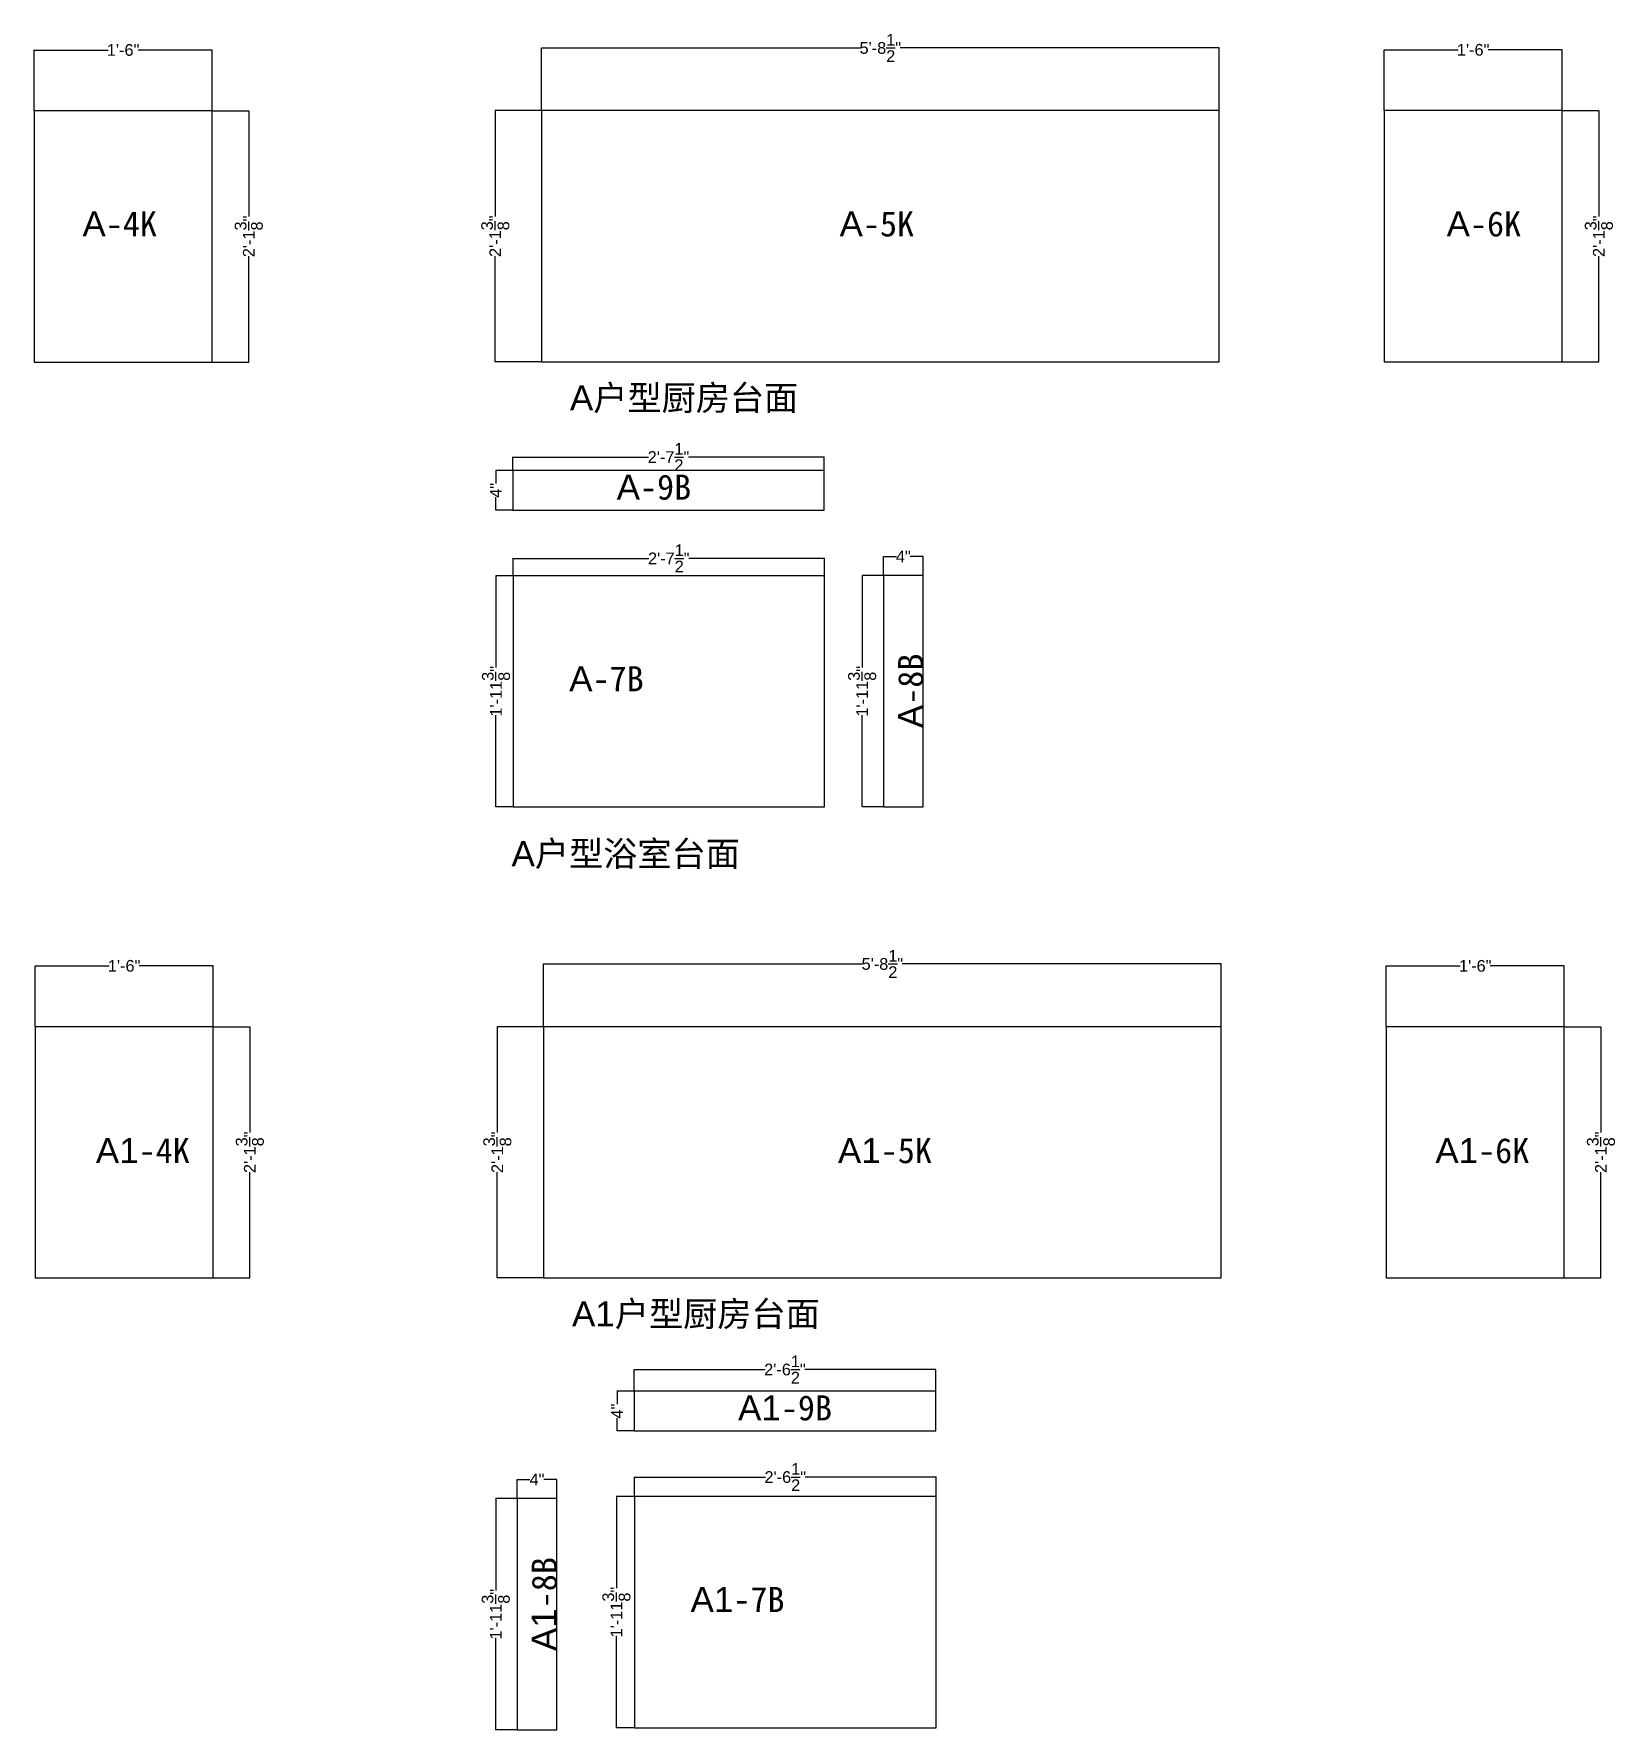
# Model space of a CAD drawing. Header units: inches. Extents: x -997106 to 39633, y -30199 to 1961.
# Drawn here: x 7074 to 11135, y -2397 to 1959 of the extents above; entities that cross this region are included whole.
import ezdxf

# ---------------------------------------------------------------- set-up
doc = ezdxf.new("R2010")
doc.units = ezdxf.units.IN
doc.header["$MEASUREMENT"] = 0
doc.layers.get('Defpoints').update_dxf_attribs({"color": 3})
doc.layers.add('编号', color=10, linetype='Continuous', plot=False)
doc.styles.get("Standard").update_dxf_attribs({"font": 'arial.ttf'})
doc.dimstyles.get("Standard").update_dxf_attribs({"dimtxt": 30, "dimasz": 1, "dimexe": 0.18, "dimexo": 0.0625, "dimgap": 0.09, "dimtad": 0, "dimtoh": 1, "dimdec": 4, "dimlfac": 0.03937, "dimzin": 0, "dimdsep": 46, "dimlunit": 4, "dimtxsty": 'Standard', "dimblk": 'ARCHTICK', "dimcen": 1, "dimadec": 0, "dimazin": 0, "dimtfac": 1, "dimtdec": 4, "dimtix": 1, "dimtofl": 0, "dimtmove": 2, "dimatfit": 3, "dimldrblk": 'ARCHTICK', "dimfxl": 1, "dimtolj": 1, "dimtzin": 0, "dimarcsym": 0})

# ---------------------------------------------------------------- blocks, each defined once
blk = doc.blocks.new('_ArchTick')
at = {"color": 0, "linetype": 'ByBlock', "const_width": 0.15}
blk.add_lwpolyline([(-0.5, -0.5), (0.5, 0.5)], dxfattribs=at)
blk = doc.blocks.new('*D8')
at = {"layer": 'Defpoints', "color": 0, "lineweight": -2, "transparency": 16777216}
for p, q in [((7074.8, 1761), (7074.8, 1917.3)), ((7074.8, 1917.1), (7264.7, 1917.1)), ((7531.8, 1917.1), (7341.8, 1917.1)), ((7531.8, 1761), (7531.8, 1917.3))]:
    blk.add_line(p, q, dxfattribs=at)
at = {"layer": 'Defpoints', "color": 0, "transparency": 16777216}
for p in [(7531.8, 1917.1), (7074.8, 1761), (7531.8, 1761)]:
    blk.add_point(p, dxfattribs=at)
at = {"layer": 'Defpoints', "color": 0, "lineweight": -2, "transparency": 16777216, "rotation": 180}
blk.add_blockref('_ArchTick', (7074.8, 1917.1), dxfattribs=at)
at = {"layer": 'Defpoints', "color": 0, "lineweight": -2, "transparency": 16777216}
blk.add_blockref('_ArchTick', (7531.8, 1917.1), dxfattribs=at)
at = {"layer": 'Defpoints', "color": 0, "transparency": 16777216, "insert": (7303.3, 1917.1), "char_height": 30, "attachment_point": 5}
blk.add_mtext('\\A1;1\'-6"', dxfattribs=at)
blk = doc.blocks.new('*D9')
at = {"layer": 'Defpoints', "color": 0, "lineweight": -2, "transparency": 16777216}
for p, q in [((7531.8, 1761), (7626.2, 1761)), ((7626, 1761), (7626, 1489.6)), ((7626, 1116), (7626, 1387.4)), ((7531.8, 1116), (7626.2, 1116))]:
    blk.add_line(p, q, dxfattribs=at)
at = {"layer": 'Defpoints', "color": 0, "transparency": 16777216}
for p in [(7531.8, 1761), (7531.8, 1116), (7626, 1116)]:
    blk.add_point(p, dxfattribs=at)
at = {"layer": 'Defpoints', "color": 0, "lineweight": -2, "transparency": 16777216}
for p, rotation in [((7626, 1761), 90), ((7626, 1116), 270)]:
    blk.add_blockref('_ArchTick', p, dxfattribs=dict(at, rotation=rotation))
at = {"layer": 'Defpoints', "color": 0, "transparency": 16777216, "insert": (7626, 1438.5), "char_height": 30, "attachment_point": 5, "rotation": 90}
blk.add_mtext('\\A1;2\'-1{\\H1x;\\S3/8;}"', dxfattribs=at)
blk = doc.blocks.new('*D10')
at = {"layer": 'Defpoints', "color": 0, "lineweight": -2, "transparency": 16777216}
for p, q in [((8378.1, 1761.5), (8378.1, 1922.7)), ((8378.1, 1922.5), (9197.2, 1922.5)), ((10118.1, 1922.5), (9299, 1922.5)), ((10118.1, 1761.5), (10118.1, 1922.7))]:
    blk.add_line(p, q, dxfattribs=at)
at = {"layer": 'Defpoints', "color": 0, "transparency": 16777216}
for p in [(10118.1, 1922.5), (8378.1, 1761.5), (10118.1, 1761.5)]:
    blk.add_point(p, dxfattribs=at)
at = {"layer": 'Defpoints', "color": 0, "lineweight": -2, "transparency": 16777216, "rotation": 180}
blk.add_blockref('_ArchTick', (8378.1, 1922.5), dxfattribs=at)
at = {"layer": 'Defpoints', "color": 0, "lineweight": -2, "transparency": 16777216}
blk.add_blockref('_ArchTick', (10118.1, 1922.5), dxfattribs=at)
at = {"layer": 'Defpoints', "color": 0, "transparency": 16777216, "insert": (9248.1, 1922.5), "char_height": 30, "attachment_point": 5}
blk.add_mtext('\\A1;5\'-8{\\H1x;\\S1/2;}"', dxfattribs=at)
blk = doc.blocks.new('*D11')
at = {"layer": 'Defpoints', "color": 0, "lineweight": -2, "transparency": 16777216}
for p, q in [((8378, 1761.5), (8258.9, 1761.5)), ((8259.1, 1761.5), (8259.1, 1490.1)), ((8259.1, 1116.5), (8259.1, 1387.9)), ((8378, 1116.5), (8258.9, 1116.5))]:
    blk.add_line(p, q, dxfattribs=at)
at = {"layer": 'Defpoints', "color": 0, "transparency": 16777216}
for p in [(8378.1, 1761.5), (8259.1, 1116.5), (8378.1, 1116.5)]:
    blk.add_point(p, dxfattribs=at)
at = {"layer": 'Defpoints', "color": 0, "lineweight": -2, "transparency": 16777216}
for p, rotation in [((8259.1, 1761.5), 90), ((8259.1, 1116.5), 270)]:
    blk.add_blockref('_ArchTick', p, dxfattribs=dict(at, rotation=rotation))
at = {"layer": 'Defpoints', "color": 0, "transparency": 16777216, "insert": (8259.1, 1439), "char_height": 30, "attachment_point": 5, "rotation": 90}
blk.add_mtext('\\A1;2\'-1{\\H1x;\\S3/8;}"', dxfattribs=at)
blk = doc.blocks.new('*D12')
at = {"color": 0, "lineweight": -2, "transparency": 16777216}
for p, q in [((10542.2, 1761.5), (10542.2, 1917.8)), ((10542.2, 1917.6), (10732.2, 1917.6)), ((10999.2, 1917.6), (10809.3, 1917.6)), ((10999.2, 1761.5), (10999.2, 1917.8))]:
    blk.add_line(p, q, dxfattribs=at)
at = {"layer": 'Defpoints', "color": 0, "transparency": 16777216}
for p in [(10999.2, 1917.6), (10542.2, 1761.5), (10999.2, 1761.5)]:
    blk.add_point(p, dxfattribs=at)
at = {"color": 0, "lineweight": -2, "transparency": 16777216, "rotation": 180}
blk.add_blockref('_ArchTick', (10542.2, 1917.6), dxfattribs=at)
at = {"color": 0, "lineweight": -2, "transparency": 16777216}
blk.add_blockref('_ArchTick', (10999.2, 1917.6), dxfattribs=at)
at = {"color": 0, "transparency": 16777216, "insert": (10770.7, 1917.6), "char_height": 30, "attachment_point": 5}
blk.add_mtext('\\A1;1\'-6"', dxfattribs=at)
blk = doc.blocks.new('*D13')
at = {"color": 0, "lineweight": -2, "transparency": 16777216}
for p, q in [((10999.3, 1761.5), (11093.6, 1761.5)), ((11093.5, 1761.5), (11093.5, 1490.1)), ((11093.5, 1116.5), (11093.5, 1387.9)), ((10999.3, 1116.5), (11093.6, 1116.5))]:
    blk.add_line(p, q, dxfattribs=at)
at = {"layer": 'Defpoints', "color": 0, "transparency": 16777216}
for p in [(10999.2, 1761.5), (10999.2, 1116.5), (11093.5, 1116.5)]:
    blk.add_point(p, dxfattribs=at)
at = {"color": 0, "lineweight": -2, "transparency": 16777216}
for p, rotation in [((11093.5, 1761.5), 90), ((11093.5, 1116.5), 270)]:
    blk.add_blockref('_ArchTick', p, dxfattribs=dict(at, rotation=rotation))
at = {"color": 0, "transparency": 16777216, "insert": (11093.5, 1439), "char_height": 30, "attachment_point": 5, "rotation": 90}
blk.add_mtext('\\A1;2\'-1{\\H1x;\\S3/8;}"', dxfattribs=at)
blk = doc.blocks.new('*D52')
at = {"color": 0, "lineweight": -2, "transparency": 16777216}
for p, q in [((7077.4, -590.8), (7077.4, -434.6)), ((7077.4, -434.8), (7267.3, -434.8)), ((7534.4, -434.8), (7344.4, -434.8)), ((7534.4, -590.8), (7534.4, -434.6))]:
    blk.add_line(p, q, dxfattribs=at)
at = {"layer": 'Defpoints', "color": 0, "transparency": 16777216}
for p in [(7534.4, -434.8), (7077.4, -590.9), (7534.4, -590.9)]:
    blk.add_point(p, dxfattribs=at)
at = {"color": 0, "lineweight": -2, "transparency": 16777216, "rotation": 180}
blk.add_blockref('_ArchTick', (7077.4, -434.8), dxfattribs=at)
at = {"color": 0, "lineweight": -2, "transparency": 16777216}
blk.add_blockref('_ArchTick', (7534.4, -434.8), dxfattribs=at)
at = {"color": 0, "transparency": 16777216, "insert": (7305.9, -434.8), "char_height": 30, "attachment_point": 5}
blk.add_mtext('\\A1;1\'-6"', dxfattribs=at)
blk = doc.blocks.new('*D53')
at = {"color": 0, "lineweight": -2, "transparency": 16777216}
for p, q in [((7534.4, -590.9), (7628.8, -590.9)), ((7628.6, -590.9), (7628.6, -862.3)), ((7628.6, -1235.9), (7628.6, -964.5)), ((7534.4, -1235.9), (7628.8, -1235.9))]:
    blk.add_line(p, q, dxfattribs=at)
at = {"layer": 'Defpoints', "color": 0, "transparency": 16777216}
for p in [(7534.4, -590.9), (7534.4, -1235.9), (7628.6, -1235.9)]:
    blk.add_point(p, dxfattribs=at)
at = {"color": 0, "lineweight": -2, "transparency": 16777216}
for p, rotation in [((7628.6, -590.9), 90), ((7628.6, -1235.9), 270)]:
    blk.add_blockref('_ArchTick', p, dxfattribs=dict(at, rotation=rotation))
at = {"color": 0, "transparency": 16777216, "insert": (7628.6, -913.4), "char_height": 30, "attachment_point": 5, "rotation": 90}
blk.add_mtext('\\A1;2\'-1{\\H1x;\\S3/8;}"', dxfattribs=at)
blk = doc.blocks.new('*D54')
at = {"color": 0, "lineweight": -2, "transparency": 16777216}
for p, q in [((8383.4, -590.8), (8383.4, -429.6)), ((8383.4, -429.8), (9202.5, -429.8)), ((10123.4, -429.8), (9304.3, -429.8)), ((10123.4, -590.8), (10123.4, -429.6))]:
    blk.add_line(p, q, dxfattribs=at)
at = {"layer": 'Defpoints', "color": 0, "transparency": 16777216}
for p in [(10123.4, -429.8), (8383.4, -590.9), (10123.4, -590.9)]:
    blk.add_point(p, dxfattribs=at)
at = {"color": 0, "lineweight": -2, "transparency": 16777216, "rotation": 180}
blk.add_blockref('_ArchTick', (8383.4, -429.8), dxfattribs=at)
at = {"color": 0, "lineweight": -2, "transparency": 16777216}
blk.add_blockref('_ArchTick', (10123.4, -429.8), dxfattribs=at)
at = {"color": 0, "transparency": 16777216, "insert": (9253.4, -429.8), "char_height": 30, "attachment_point": 5}
blk.add_mtext('\\A1;5\'-8{\\H1x;\\S1/2;}"', dxfattribs=at)
blk = doc.blocks.new('*D55')
at = {"color": 0, "lineweight": -2, "transparency": 16777216}
for p, q in [((8383.4, -590.9), (8264.3, -590.9)), ((8264.4, -590.9), (8264.4, -862.3)), ((8264.4, -1235.9), (8264.4, -964.5)), ((8383.4, -1235.9), (8264.3, -1235.9))]:
    blk.add_line(p, q, dxfattribs=at)
at = {"layer": 'Defpoints', "color": 0, "transparency": 16777216}
for p in [(8383.4, -590.9), (8264.4, -1235.9), (8383.4, -1235.9)]:
    blk.add_point(p, dxfattribs=at)
at = {"color": 0, "lineweight": -2, "transparency": 16777216}
for p, rotation in [((8264.4, -590.9), 90), ((8264.4, -1235.9), 270)]:
    blk.add_blockref('_ArchTick', p, dxfattribs=dict(at, rotation=rotation))
at = {"color": 0, "transparency": 16777216, "insert": (8264.4, -913.4), "char_height": 30, "attachment_point": 5, "rotation": 90}
blk.add_mtext('\\A1;2\'-1{\\H1x;\\S3/8;}"', dxfattribs=at)
blk = doc.blocks.new('*D56')
at = {"color": 0, "lineweight": -2, "transparency": 16777216}
for p, q in [((10547.6, -590.8), (10547.6, -434.6)), ((10547.6, -434.8), (10737.5, -434.8)), ((11004.6, -434.8), (10814.6, -434.8)), ((11004.6, -590.8), (11004.6, -434.6))]:
    blk.add_line(p, q, dxfattribs=at)
at = {"layer": 'Defpoints', "color": 0, "transparency": 16777216}
for p in [(11004.6, -434.8), (10547.6, -590.9), (11004.6, -590.9)]:
    blk.add_point(p, dxfattribs=at)
at = {"color": 0, "lineweight": -2, "transparency": 16777216, "rotation": 180}
blk.add_blockref('_ArchTick', (10547.6, -434.8), dxfattribs=at)
at = {"color": 0, "lineweight": -2, "transparency": 16777216}
blk.add_blockref('_ArchTick', (11004.6, -434.8), dxfattribs=at)
at = {"color": 0, "transparency": 16777216, "insert": (10776.1, -434.8), "char_height": 30, "attachment_point": 5}
blk.add_mtext('\\A1;1\'-6"', dxfattribs=at)
blk = doc.blocks.new('*D57')
at = {"color": 0, "lineweight": -2, "transparency": 16777216}
for p, q in [((11004.6, -590.9), (11099, -590.9)), ((11098.8, -590.9), (11098.8, -862.3)), ((11098.8, -1235.9), (11098.8, -964.5)), ((11004.6, -1235.9), (11099, -1235.9))]:
    blk.add_line(p, q, dxfattribs=at)
at = {"layer": 'Defpoints', "color": 0, "transparency": 16777216}
for p in [(11004.6, -590.9), (11004.6, -1235.9), (11098.8, -1235.9)]:
    blk.add_point(p, dxfattribs=at)
at = {"color": 0, "lineweight": -2, "transparency": 16777216}
for p, rotation in [((11098.8, -590.9), 90), ((11098.8, -1235.9), 270)]:
    blk.add_blockref('_ArchTick', p, dxfattribs=dict(at, rotation=rotation))
at = {"color": 0, "transparency": 16777216, "insert": (11098.8, -913.4), "char_height": 30, "attachment_point": 5, "rotation": 90}
blk.add_mtext('\\A1;2\'-1{\\H1x;\\S3/8;}"', dxfattribs=at)
blk = doc.blocks.new('*D873')
at = {"color": 0, "lineweight": -2, "transparency": 16777216}
for p, q in [((8315.2, -1802.6), (8260.1, -1802.6)), ((8260.3, -1802.6), (8260.3, -2038.5)), ((8260.3, -2396.6), (8260.3, -2160.7)), ((8315.2, -2396.6), (8260.1, -2396.6))]:
    blk.add_line(p, q, dxfattribs=at)
at = {"layer": 'Defpoints', "color": 0, "transparency": 16777216}
for p in [(8315.3, -1802.6), (8260.3, -2396.6), (8315.3, -2396.6)]:
    blk.add_point(p, dxfattribs=at)
at = {"color": 0, "lineweight": -2, "transparency": 16777216}
for p, rotation in [((8260.3, -1802.6), 90), ((8260.3, -2396.6), 270)]:
    blk.add_blockref('_ArchTick', p, dxfattribs=dict(at, rotation=rotation))
at = {"color": 0, "transparency": 16777216, "insert": (8260.3, -2099.6), "char_height": 30, "attachment_point": 5, "rotation": 90}
blk.add_mtext('\\A1;1\'-11{\\H1x;\\S3/8;}"', dxfattribs=at)
blk = doc.blocks.new('*D874')
at = {"color": 0, "lineweight": -2, "transparency": 16777216}
for p, q in [((8315.3, -1802.6), (8315.3, -1753.4)), ((8315.3, -1753.5), (8348.3, -1753.5)), ((8417.3, -1753.5), (8384.2, -1753.5)), ((8417.3, -1802.6), (8417.3, -1753.4))]:
    blk.add_line(p, q, dxfattribs=at)
at = {"layer": 'Defpoints', "color": 0, "transparency": 16777216}
for p in [(8417.3, -1753.5), (8315.3, -1802.6), (8417.3, -1802.6)]:
    blk.add_point(p, dxfattribs=at)
at = {"color": 0, "lineweight": -2, "transparency": 16777216, "rotation": 180}
blk.add_blockref('_ArchTick', (8315.3, -1753.5), dxfattribs=at)
at = {"color": 0, "lineweight": -2, "transparency": 16777216}
blk.add_blockref('_ArchTick', (8417.3, -1753.5), dxfattribs=at)
at = {"color": 0, "transparency": 16777216, "insert": (8366.3, -1753.5), "char_height": 30, "attachment_point": 5}
blk.add_mtext('\\A1;4"', dxfattribs=at)
blk = doc.blocks.new('*D872')
at = {"color": 0, "lineweight": -2, "transparency": 16777216}
for p, q in [((8615.6, -1527.1), (8571.6, -1527.1)), ((8571.8, -1527.1), (8571.8, -1560.2)), ((8571.8, -1629.1), (8571.8, -1596)), ((8615.6, -1629.1), (8571.6, -1629.1))]:
    blk.add_line(p, q, dxfattribs=at)
at = {"layer": 'Defpoints', "color": 0, "transparency": 16777216}
for p in [(8615.7, -1527.1), (8571.8, -1629.1), (8615.7, -1629.1)]:
    blk.add_point(p, dxfattribs=at)
at = {"color": 0, "lineweight": -2, "transparency": 16777216}
for p, rotation in [((8571.8, -1527.1), 90), ((8571.8, -1629.1), 270)]:
    blk.add_blockref('_ArchTick', p, dxfattribs=dict(at, rotation=rotation))
at = {"color": 0, "transparency": 16777216, "insert": (8571.8, -1578.1), "char_height": 30, "attachment_point": 5, "rotation": 90}
blk.add_mtext('\\A1;4"', dxfattribs=at)
blk = doc.blocks.new('*D875')
at = {"color": 0, "lineweight": -2, "transparency": 16777216}
for p, q in [((8615.7, -1525.4), (8615.7, -1471)), ((8615.7, -1471.2), (8952, -1471.2)), ((9390.7, -1471.2), (9054.3, -1471.2)), ((9390.7, -1527), (9390.7, -1471))]:
    blk.add_line(p, q, dxfattribs=at)
at = {"layer": 'Defpoints', "color": 0, "transparency": 16777216}
for p in [(9390.7, -1471.2), (8615.7, -1525.4), (9390.7, -1527.1)]:
    blk.add_point(p, dxfattribs=at)
at = {"color": 0, "lineweight": -2, "transparency": 16777216, "rotation": 180}
blk.add_blockref('_ArchTick', (8615.7, -1471.2), dxfattribs=at)
at = {"color": 0, "lineweight": -2, "transparency": 16777216}
blk.add_blockref('_ArchTick', (9390.7, -1471.2), dxfattribs=at)
at = {"color": 0, "transparency": 16777216, "insert": (9003.2, -1471.2), "char_height": 30, "attachment_point": 5}
blk.add_mtext('\\A1;2\'-6{\\H1x;\\S1/2;}"', dxfattribs=at)
blk = doc.blocks.new('*D876')
at = {"color": 0, "lineweight": -2, "transparency": 16777216}
for p, q in [((8616.4, -1797.2), (8616.4, -1747.2)), ((8616.4, -1747.4), (8952.8, -1747.4)), ((9391.4, -1747.4), (9055.1, -1747.4)), ((9391.4, -1797.2), (9391.4, -1747.2))]:
    blk.add_line(p, q, dxfattribs=at)
at = {"layer": 'Defpoints', "color": 0, "transparency": 16777216}
for p in [(9391.4, -1747.4), (8616.4, -1797.2), (9391.4, -1797.2)]:
    blk.add_point(p, dxfattribs=at)
at = {"color": 0, "lineweight": -2, "transparency": 16777216, "rotation": 180}
blk.add_blockref('_ArchTick', (8616.4, -1747.4), dxfattribs=at)
at = {"color": 0, "lineweight": -2, "transparency": 16777216}
blk.add_blockref('_ArchTick', (9391.4, -1747.4), dxfattribs=at)
at = {"color": 0, "transparency": 16777216, "insert": (9003.9, -1747.4), "char_height": 30, "attachment_point": 5}
blk.add_mtext('\\A1;2\'-6{\\H1x;\\S1/2;}"', dxfattribs=at)
blk = doc.blocks.new('*D877')
at = {"color": 0, "lineweight": -2, "transparency": 16777216}
for p, q in [((8616.4, -1797.2), (8570, -1797.2)), ((8570.2, -1797.2), (8570.2, -2033.1)), ((8570.2, -2391.2), (8570.2, -2155.3)), ((8616.4, -2391.2), (8570, -2391.2))]:
    blk.add_line(p, q, dxfattribs=at)
at = {"layer": 'Defpoints', "color": 0, "transparency": 16777216}
for p in [(8616.4, -1797.2), (8570.2, -2391.2), (8616.4, -2391.2)]:
    blk.add_point(p, dxfattribs=at)
at = {"color": 0, "lineweight": -2, "transparency": 16777216}
for p, rotation in [((8570.2, -1797.2), 90), ((8570.2, -2391.2), 270)]:
    blk.add_blockref('_ArchTick', p, dxfattribs=dict(at, rotation=rotation))
at = {"color": 0, "transparency": 16777216, "insert": (8570.2, -2094.2), "char_height": 30, "attachment_point": 5, "rotation": 90}
blk.add_mtext('\\A1;1\'-11{\\H1x;\\S3/8;}"', dxfattribs=at)
blk = doc.blocks.new('*D1118')
at = {"color": 0, "lineweight": -2, "transparency": 16777216}
for p, q in [((9256.1, 567.5), (9201.1, 567.5)), ((9201.3, 567.5), (9201.3, 331.6)), ((9201.3, -26.5), (9201.3, 209.4)), ((9256.1, -26.5), (9201.1, -26.5))]:
    blk.add_line(p, q, dxfattribs=at)
at = {"layer": 'Defpoints', "color": 0, "transparency": 16777216}
for p in [(9256.2, 567.5), (9201.3, -26.5), (9256.2, -26.5)]:
    blk.add_point(p, dxfattribs=at)
at = {"color": 0, "lineweight": -2, "transparency": 16777216}
for p, rotation in [((9201.3, 567.5), 90), ((9201.3, -26.5), 270)]:
    blk.add_blockref('_ArchTick', p, dxfattribs=dict(at, rotation=rotation))
at = {"color": 0, "transparency": 16777216, "insert": (9201.3, 270.5), "char_height": 30, "attachment_point": 5, "rotation": 90}
blk.add_mtext('\\A1;1\'-11{\\H1x;\\S3/8;}"', dxfattribs=at)
blk = doc.blocks.new('*D1119')
at = {"color": 0, "lineweight": -2, "transparency": 16777216}
for p, q in [((9256.2, 567.6), (9256.2, 616.8)), ((9256.2, 616.6), (9289.3, 616.6)), ((9358.2, 616.6), (9325.1, 616.6)), ((9358.2, 567.6), (9358.2, 616.8))]:
    blk.add_line(p, q, dxfattribs=at)
at = {"layer": 'Defpoints', "color": 0, "transparency": 16777216}
for p in [(9358.2, 616.6), (9256.2, 567.5), (9358.2, 567.5)]:
    blk.add_point(p, dxfattribs=at)
at = {"color": 0, "lineweight": -2, "transparency": 16777216, "rotation": 180}
blk.add_blockref('_ArchTick', (9256.2, 616.6), dxfattribs=at)
at = {"color": 0, "lineweight": -2, "transparency": 16777216}
blk.add_blockref('_ArchTick', (9358.2, 616.6), dxfattribs=at)
at = {"color": 0, "transparency": 16777216, "insert": (9307.2, 616.6), "char_height": 30, "attachment_point": 5}
blk.add_mtext('\\A1;4"', dxfattribs=at)
blk = doc.blocks.new('*D1120')
at = {"color": 0, "lineweight": -2, "transparency": 16777216}
for p, q in [((8304.7, 567.3), (8304.7, 612)), ((8304.7, 611.8), (8653.5, 611.8)), ((9104.7, 611.8), (8755.9, 611.8)), ((9104.7, 567.3), (9104.7, 612))]:
    blk.add_line(p, q, dxfattribs=at)
at = {"layer": 'Defpoints', "color": 0, "transparency": 16777216}
for p in [(9104.7, 611.8), (8304.7, 567.3), (9104.7, 567.3)]:
    blk.add_point(p, dxfattribs=at)
at = {"color": 0, "lineweight": -2, "transparency": 16777216, "rotation": 180}
blk.add_blockref('_ArchTick', (8304.7, 611.8), dxfattribs=at)
at = {"color": 0, "lineweight": -2, "transparency": 16777216}
blk.add_blockref('_ArchTick', (9104.7, 611.8), dxfattribs=at)
at = {"color": 0, "transparency": 16777216, "insert": (8704.7, 611.8), "char_height": 30, "attachment_point": 5}
blk.add_mtext('\\A1;2\'-7{\\H1x;\\S1/2;}"', dxfattribs=at)
blk = doc.blocks.new('*D1121')
at = {"color": 0, "lineweight": -2, "transparency": 16777216}
for p, q in [((8304.6, 567.3), (8260.7, 567.3)), ((8260.9, 567.3), (8260.9, 331.4)), ((8260.9, -26.7), (8260.9, 209.2)), ((8304.6, -26.7), (8260.7, -26.7))]:
    blk.add_line(p, q, dxfattribs=at)
at = {"layer": 'Defpoints', "color": 0, "transparency": 16777216}
for p in [(8304.7, 567.3), (8260.9, -26.7), (8304.7, -26.7)]:
    blk.add_point(p, dxfattribs=at)
at = {"color": 0, "lineweight": -2, "transparency": 16777216}
for p, rotation in [((8260.9, 567.3), 90), ((8260.9, -26.7), 270)]:
    blk.add_blockref('_ArchTick', p, dxfattribs=dict(at, rotation=rotation))
at = {"color": 0, "transparency": 16777216, "insert": (8260.9, 270.3), "char_height": 30, "attachment_point": 5, "rotation": 90}
blk.add_mtext('\\A1;1\'-11{\\H1x;\\S3/8;}"', dxfattribs=at)
blk = doc.blocks.new('*D1122')
at = {"color": 0, "lineweight": -2, "transparency": 16777216}
for p, q in [((8303.9, 837.4), (8260.3, 837.4)), ((8260.4, 837.4), (8260.4, 804.3)), ((8260.4, 735.4), (8260.4, 768.5)), ((8303.9, 735.4), (8260.3, 735.4))]:
    blk.add_line(p, q, dxfattribs=at)
at = {"layer": 'Defpoints', "color": 0, "transparency": 16777216}
for p in [(8304, 837.4), (8260.4, 735.4), (8304, 735.4)]:
    blk.add_point(p, dxfattribs=at)
at = {"color": 0, "lineweight": -2, "transparency": 16777216}
for p, rotation in [((8260.4, 837.4), 90), ((8260.4, 735.4), 270)]:
    blk.add_blockref('_ArchTick', p, dxfattribs=dict(at, rotation=rotation))
at = {"color": 0, "transparency": 16777216, "insert": (8260.4, 786.4), "char_height": 30, "attachment_point": 5, "rotation": 90}
blk.add_mtext('\\A1;4"', dxfattribs=at)
blk = doc.blocks.new('*D1123')
at = {"color": 0, "lineweight": -2, "transparency": 16777216}
for p, q in [((8304, 837.5), (8304, 872.2)), ((8304, 872), (8652.8, 872)), ((9104, 872), (8755.1, 872)), ((9104, 837.5), (9104, 872.2))]:
    blk.add_line(p, q, dxfattribs=at)
at = {"layer": 'Defpoints', "color": 0, "transparency": 16777216}
for p in [(9104, 872), (8304, 837.4), (9104, 837.4)]:
    blk.add_point(p, dxfattribs=at)
at = {"color": 0, "lineweight": -2, "transparency": 16777216, "rotation": 180}
blk.add_blockref('_ArchTick', (8304, 872), dxfattribs=at)
at = {"color": 0, "lineweight": -2, "transparency": 16777216}
blk.add_blockref('_ArchTick', (9104, 872), dxfattribs=at)
at = {"color": 0, "transparency": 16777216, "insert": (8704, 872), "char_height": 30, "attachment_point": 5}
blk.add_mtext('\\A1;2\'-7{\\H1x;\\S1/2;}"', dxfattribs=at)

msp = doc.modelspace()

# ---------------------------------------------------------------- linework, layer by layer
for points in [[(7074.7849, 1115.97634), (7531.7849, 1115.97634), (7531.7849, 1760.97634), (7074.7849, 1760.97634)], [(8378.08765, 1116.47634), (10118.08765, 1116.47634), (10118.08765, 1761.47634), (8378.08765, 1761.47634)], [(10542.2018, 1116.47634), (10999.2018, 1116.47634), (10999.2018, 1761.47634), (10542.2018, 1761.47634)], [(8303.96792, 735.40924), (9103.96792, 735.40924), (9103.96792, 837.40924), (8303.96792, 837.40924)], [(8304.70121, -26.72313), (9104.70121, -26.72313), (9104.70121, 567.27687), (8304.70121, 567.27687)], [(9256.2071, -26.47664), (9358.2071, -26.47664), (9358.2071, 567.52336), (9256.2071, 567.52336)], [(7077.3754, -1235.87227), (7534.3754, -1235.87227), (7534.3754, -590.87227), (7077.3754, -590.87227)], [(8383.44458, -1235.87227), (10123.44458, -1235.87227), (10123.44458, -590.87227), (8383.44458, -590.87227)], [(10547.55874, -1235.87227), (11004.55874, -1235.87227), (11004.55874, -590.87227), (10547.55874, -590.87227)], [(8615.68927, -1629.09307), (9390.68927, -1629.09307), (9390.68927, -1527.09307), (8615.68927, -1527.09307)], [(8315.2649, -2396.63693), (8417.2649, -2396.63693), (8417.2649, -1802.63693), (8315.2649, -1802.63693)], [(8616.42256, -2391.22545), (9391.42256, -2391.22545), (9391.42256, -1797.22545), (8616.42256, -1797.22545)]]:
    msp.add_lwpolyline(points, close=True)

# ---------------------------------------------------------------- texts
at = {"char_height": 64.3508622, "attachment_point": 1}
for s, insert in [('A{\\fSimSun|b0|i0|c134|p2;户型厨房台面}', (8450.85506, 1056.2076)), ('A{\\fSimSun|b0|i0|c134|p2;户型浴室台面}', (8300.89597, -114.43999)), ('A1{\\fSimSun|b0|i0|c134|p2;户型厨房台面}', (8456.21199, -1296.14101))]:
    msp.add_mtext(s, dxfattribs=dict(at, insert=insert))
at = {"layer": '编号', "char_height": 64.3508622, "attachment_point": 1}
for s, insert in [('A{\\fSimSun|b0|i0|c134|p2;-4K}', (7198.90202, 1502.8272)), ('A{\\fSimSun|b0|i0|c134|p2;-5K}', (9143.485, 1502.8272)), ('A{\\fSimSun|b0|i0|c134|p2;-6K}', (10702.55832, 1502.8272)), ('A{\\fSimSun|b0|i0|c134|p2;-9B}', (8570.97747, 826.96236)), ('A{\\fSimSun|b0|i0|c134|p2;-7B}', (8449.04541, 334.89111)), ('A1{\\fSimSun|b0|i0|c134|p2;-4K}', (7233.26184, -876.9179)), ('A1{\\fSimSun|b0|i0|c134|p2;-5K}', (9139.26209, -876.9179)), ('A1{\\fSimSun|b0|i0|c134|p2;-6K}', (10673.60103, -876.9179)), ('A1{\\fSimSun|b0|i0|c134|p2;-9B}', (8882.69882, -1537.53996)), ('A1{\\fSimSun|b0|i0|c134|p2;-7B}', (8760.76677, -2029.61121))]:
    msp.add_mtext(s, dxfattribs=dict(at, insert=insert))
at = {"layer": '编号', "char_height": 64.3508622, "attachment_point": 1, "rotation": 90}
for s, insert in [('A{\\fSimSun|b0|i0|c134|p2;-8B}', (9293.59286, 175.85404)), ('A1{\\fSimSun|b0|i0|c134|p2;-8B}', (8352.65067, -2194.30626))]:
    msp.add_mtext(s, dxfattribs=dict(at, insert=insert))

# ---------------------------------------------------------------- dimensions: what is measured, and where the dimension line sits
for base, p1, p2, picture, middle in [((10999.2018, 1917.57576), (10542.2018, 1761.47634), (10999.2018, 1761.47634), '*D12', (10770.7018, 1917.57576)), ((9103.96792, 872.03768), (8303.96792, 837.40924), (9103.96792, 837.40924), '*D1123', (8703.96792, 872.03768)), ((9104.70121, 611.8437), (8304.70121, 567.27687), (9104.70121, 567.27687), '*D1120', (8704.70121, 611.8437)), ((9358.2071, 616.62422), (9256.2071, 567.52336), (9358.2071, 567.52336), '*D1119', (9307.2071, 616.62422)), ((7534.3754, -434.77285), (7077.3754, -590.87227), (7534.3754, -590.87227), '*D52', (7305.8754, -434.77285)), ((10123.44458, -429.80951), (8383.44458, -590.87227), (10123.44458, -590.87227), '*D54', (9253.44458, -429.80951)), ((11004.55874, -434.77285), (10547.55874, -590.87227), (11004.55874, -590.87227), '*D56', (10776.05874, -434.77285)), ((9390.6892718817, -1471.1764672114), (8615.6892718817, -1525.4358738603), (9390.6892718817, -1527.0930735944), '*D875', (9003.1892718817, -1471.1764672114)), ((8417.2649, -1753.53607), (8315.2649, -1802.63693), (8417.2649, -1802.63693), '*D874', (8366.2649, -1753.53607)), ((9391.4225581968, -1747.4062840398), (8616.4225581968, -1797.2254457409), (9391.4225581968, -1797.2254457409), '*D876', (9003.9225581968, -1747.4062840398))]:
    dim = msp.add_linear_dim(base=base, p1=p1, p2=p2, dimstyle='Standard')
    dim.commit()
    dim.dimension.update_dxf_attribs({"geometry": picture, "text_midpoint": middle})
for base, p1, p2, picture, middle in [((11093.4517821517, 1116.4763357264), (10999.201802527, 1761.4763357264), (10999.201802527, 1116.4763357264), '*D13', (11093.4517821517, 1438.9763357264)), ((8260.43216, 735.40924), (8303.96792, 837.40924), (8303.96792, 735.40924), '*D1122', (8260.43216, 786.40924)), ((8260.8816, -26.72313), (8304.70121, 567.27687), (8304.70121, -26.72313), '*D1121', (8260.8816, 270.27687)), ((9201.2614, -26.47664), (9256.2071, 567.52336), (9256.2071, -26.47664), '*D1118', (9201.2614, 270.52336)), ((7628.6253783615, -1235.8722744024), (7534.3753987368, -590.8722744024), (7534.3753987368, -1235.8722744024), '*D53', (7628.6253783615, -913.3722744024)), ((8264.435990144, -1235.8722744024), (8383.4445845328, -590.8722744024), (8383.4445845328, -1235.8722744024), '*D55', (8264.435990144, -913.3722744024)), ((11098.8087146447, -1235.8722744024), (11004.55873502, -590.8722744024), (11004.55873502, -1235.8722744024), '*D57', (11098.8087146446, -913.3722744024)), ((8571.80127, -1629.09307), (8615.68927, -1527.09307), (8615.68927, -1629.09307), '*D872', (8571.80127, -1578.09307)), ((8260.31921, -2396.63693), (8315.2649, -1802.63693), (8315.2649, -2396.63693), '*D873', (8260.31921, -2099.63693)), ((8570.22694, -2391.22545), (8616.42256, -1797.22545), (8616.42256, -2391.22545), '*D877', (8570.22694, -2094.22545))]:
    dim = msp.add_linear_dim(base=base, p1=p1, p2=p2, angle=90, dimstyle='Standard')
    dim.commit()
    dim.dimension.update_dxf_attribs({"geometry": picture, "text_midpoint": middle})
at = {"layer": 'Defpoints'}
for base, p1, p2, picture, middle in [((7531.7849, 1917.07576), (7074.7849, 1760.97634), (7531.7849, 1760.97634), '*D8', (7303.2849, 1917.07576)), ((10118.08765, 1922.5391), (8378.08765, 1761.47634), (10118.08765, 1761.47634), '*D10', (9248.08765, 1922.5391))]:
    dim = msp.add_linear_dim(base=base, p1=p1, p2=p2, dimstyle='Standard', dxfattribs=at)
    dim.commit()
    dim.dimension.update_dxf_attribs({"geometry": picture, "text_midpoint": middle})
for base, p1, p2, picture, middle in [((7626.0348792589, 1115.9763357264), (7531.7848996342, 1760.9763357264), (7531.7848996342, 1115.9763357264), '*D9', (7626.0348792589, 1438.4763357264)), ((8259.079057651, 1116.4763357264), (8378.0876520398, 1761.4763357264), (8378.0876520398, 1116.4763357264), '*D11', (8259.079057651, 1438.9763357264))]:
    dim = msp.add_linear_dim(base=base, p1=p1, p2=p2, angle=90, dimstyle='Standard', dxfattribs=at)
    dim.commit()
    dim.dimension.update_dxf_attribs({"geometry": picture, "text_midpoint": middle})

doc.saveas('drawing.dxf')
